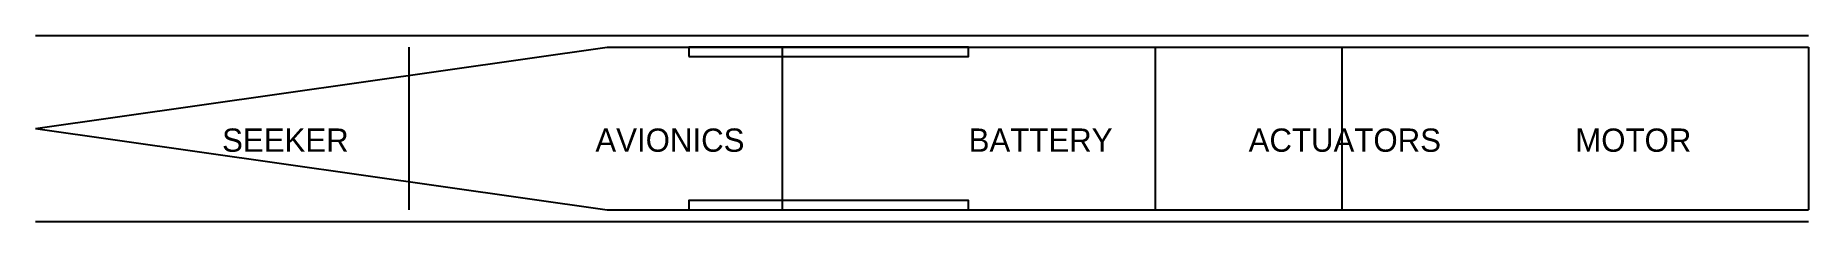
# Model space of a CAD drawing. Header units: metres. Extents: x 0 to 380, y -20 to 20.
import ezdxf

# ---------------------------------------------------------------- set-up
doc = ezdxf.new("R2010")
doc.units = ezdxf.units.M

msp = doc.modelspace()

# ---------------------------------------------------------------- linework, layer by layer
at = {"color": 2}
for p, q in [((0, 20), (380, 20)), ((0, -20), (380, -20))]:
    msp.add_line(p, q, dxfattribs=at)
for p, q in [((0, 0), (122.5, 17.5)), ((80, 17.5), (80, -17.5)), ((122.5, 17.5), (380, 17.5)), ((160, 17.5), (160, -17.5)), ((240, 17.5), (240, -17.5)), ((280, 17.5), (280, -17.5)), ((380, 17.5), (380, -17.5)), ((0, 0), (122.5, -17.5)), ((122.5, -17.5), (380, -17.5))]:
    msp.add_line(p, q)
at = {"color": 1}
for points in [[(140, 15.5), (200, 15.5), (200, 17.5), (140, 17.5), (140, 15.5)], [(140, -17.5), (200, -17.5), (200, -15.5), (140, -15.5), (140, -17.5)]]:
    msp.add_lwpolyline(points, dxfattribs=at)

# ---------------------------------------------------------------- texts
for s, p in [('SEEKER', (40, -5)), ('AVIONICS', (120, -5)), ('BATTERY', (200, -5)), ('ACTUATORS', (260, -5)), ('MOTOR', (330, -5))]:
    msp.add_text(s, height=5).set_placement(p)

doc.saveas('drawing.dxf')
